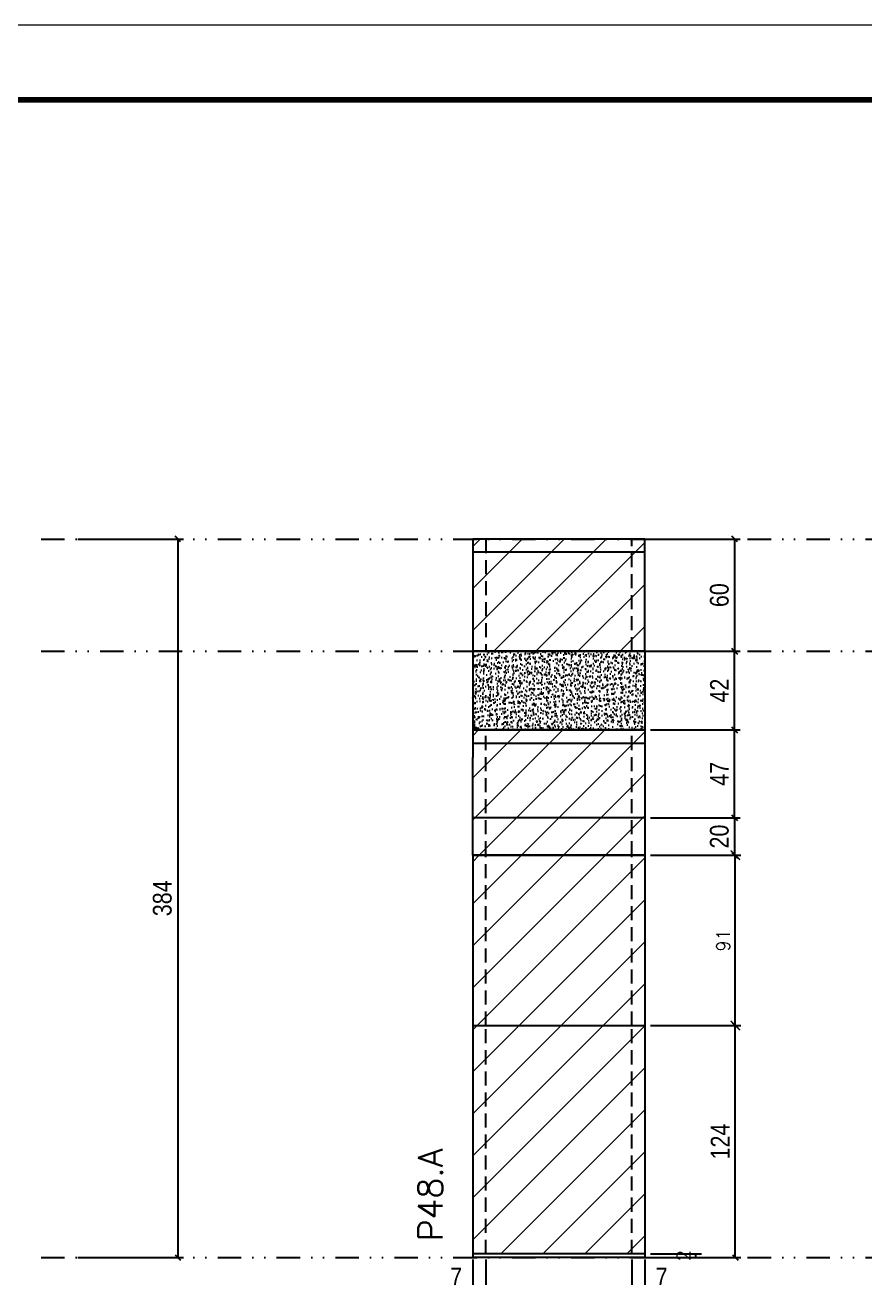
# Model space of a CAD drawing. Extents: x 28748 to 35002, y 14885 to 43501.
# Drawn here: x 29158 to 29606, y 37088 to 37758 of the extents above; entities that cross this region are included whole.
import ezdxf

# ---------------------------------------------------------------- set-up
doc = ezdxf.new("R2010")
doc.units = 0
for name, pattern in [('DASHED', [0.75, 0.5, -0.25]), ('DIVIDE2', [0.625, 0.25, -0.125, 0, -0.125, 0, -0.125]), ('HIDDEN', [0.375, 0.25, -0.125])]:
    doc.linetypes.add(name, pattern=pattern)
for name, color, linetype in [('COTA', 241, 'Continuous'), ('Nível', 160, 'Continuous'), ('Painéis', 200, 'Continuous'), ('SARR_2.2x7', 40, 'Continuous'), ('Sarrafo de Pressão', 42, 'HIDDEN')]:
    doc.layers.add(name, color=color, linetype=linetype)
for name, color, linetype, lineweight in [('Folhas', 255, 'Continuous', 9), ('Hachura', 251, 'Continuous', 9), ('SARRAFO DE PRESSAO', 251, 'DASHED', 9), ('Texto Seção', 7, 'Continuous', 15)]:
    doc.layers.add(name, color=color, linetype=linetype, lineweight=lineweight)
doc.styles.add('COTA TECNICA', font='techl___.ttf', dxfattribs={"height": 10})
doc.styles.add('COTA TECNICA-50', font='techl___.ttf', dxfattribs={"height": 10})
doc.styles.add('REGUA-120', font='ROMANS.shx', dxfattribs={"height": 15})
doc.styles.add('ROMANS', font='romans.shx')
doc.dimstyles.new('COTA PAINEL-50', dxfattribs={"dimtxt": 10, "dimasz": 3, "dimexe": 3, "dimexo": 3, "dimgap": 3, "dimtad": 1, "dimdec": 1, "dimzin": 12, "dimdsep": 46, "dimtxsty": 'COTA TECNICA-50', "dimblk1": 'OBLIQUE', "dimblk2": 'OBLIQUE', "dimsah": 1, "dimcen": 0.9, "dimclrd": 4, "dimclre": 4, "dimclrt": 240, "dimadec": 1, "dimazin": 3, "dimtfac": 1, "dimtdec": 1, "dimtmove": 0, "dimatfit": 3, "dimfxl": 1, "dimtolj": 1, "dimtzin": 12, "dimarcsym": 0})
doc.dimstyles.new('Cota Paínel', dxfattribs={"dimtxt": 7, "dimasz": 5, "dimexe": 3, "dimexo": 3, "dimgap": 3, "dimtad": 1, "dimdec": 1, "dimzin": 12, "dimdsep": 46, "dimtxsty": 'ROMANS', "dimblk": 'ARCHTICK', "dimcen": 0, "dimclrd": 4, "dimclre": 4, "dimclrt": 1, "dimadec": 1, "dimazin": 3, "dimtfac": 1, "dimtdec": 1, "dimtmove": 0, "dimatfit": 3, "dimldrblk": 'OBLIQUE', "dimfxl": 1, "dimtolj": 1, "dimtzin": 12, "dimarcsym": 0})
doc.dimstyles.new('PAINEL', dxfattribs={"dimtxt": 10, "dimasz": 3, "dimexe": 3, "dimexo": 3, "dimgap": 3, "dimtad": 1, "dimdec": 1, "dimzin": 12, "dimdsep": 46, "dimtxsty": 'COTA TECNICA', "dimblk1": 'OBLIQUE', "dimblk2": 'OBLIQUE', "dimsah": 1, "dimcen": 0.9, "dimclrd": 4, "dimclre": 4, "dimclrt": 240, "dimadec": 1, "dimazin": 3, "dimtfac": 1, "dimtdec": 1, "dimtmove": 0, "dimatfit": 3, "dimfxl": 1, "dimtolj": 1, "dimtzin": 12, "dimarcsym": 0})
pattern_1 = [(45, (25799.309, 30974.01), (-11.22532, 11.22532), [])]

# ---------------------------------------------------------------- blocks, each defined once
blk = doc.blocks.new('9999999999')
at = {"layer": 'Folhas'}
blk.add_lwpolyline([(98138.98, 34190.21), (99623.98, 34190.21), (99623.98, 35240.21), (98138.98, 35240.21)], close=True, dxfattribs=at)
at = {"layer": 'Folhas', "color": 30, "const_width": 3}
blk.add_lwpolyline([(98213.98, 34230.21), (99583.98, 34230.21), (99583.98, 35200.21), (98213.98, 35200.21)], close=True, dxfattribs=at)
blk = doc.blocks.new('_Oblique')
at = {"color": 0, "linetype": 'ByBlock', "lineweight": -2}
blk.add_line((-0.5, -0.5), (0.5, 0.5), dxfattribs=at)
blk = doc.blocks.new('*D438')
at = {"layer": 'COTA', "color": 4, "linetype": 'ByBlock', "lineweight": -2, "transparency": 16777216}
for p, q in [((29186, 37483.15), (29242.42, 37483.15)), ((29239.42, 37483.15), (29239.42, 37099.15)), ((29186, 37099.15), (29242.42, 37099.15))]:
    blk.add_line(p, q, dxfattribs=at)
at = {"layer": 'Defpoints', "color": 0, "linetype": 'ByBlock', "transparency": 16777216}
for p in [(29183, 37483.15), (29183, 37099.15), (29239.42, 37099.15)]:
    blk.add_point(p, dxfattribs=at)
at = {"layer": 'COTA', "color": 4, "linetype": 'ByBlock', "lineweight": -2, "transparency": 16777216, "xscale": 3, "yscale": 3, "zscale": 3}
for p, rotation in [((29239.42, 37483.15), 90), ((29239.42, 37099.15), 270)]:
    blk.add_blockref('_Oblique', p, dxfattribs=dict(at, rotation=rotation))
at = {"layer": 'COTA', "color": 240, "linetype": 'ByBlock', "transparency": 16777216, "insert": (29231.18, 37291.15), "char_height": 10, "attachment_point": 5, "rotation": 90, "style": 'COTA TECNICA'}
blk.add_mtext('\\A1;384', dxfattribs=at)
blk = doc.blocks.new('*D1609')
at = {"layer": 'COTA', "color": 4, "linetype": 'ByBlock', "lineweight": -2, "transparency": 16777216}
for p, q in [((29491.95, 37381.15), (29539.82, 37381.15)), ((29536.82, 37334.15), (29536.82, 37381.15)), ((29491.95, 37334.15), (29539.82, 37334.15))]:
    blk.add_line(p, q, dxfattribs=at)
at = {"layer": 'Defpoints', "color": 0, "linetype": 'ByBlock', "transparency": 16777216}
for p in [(29488.95, 37381.15), (29536.82, 37381.15), (29488.95, 37334.15)]:
    blk.add_point(p, dxfattribs=at)
at = {"layer": 'COTA', "color": 4, "linetype": 'ByBlock', "lineweight": -2, "transparency": 16777216, "xscale": 3, "yscale": 3, "zscale": 3}
for p, rotation in [((29536.82, 37381.15), 90), ((29536.82, 37334.15), 270)]:
    blk.add_blockref('_Oblique', p, dxfattribs=dict(at, rotation=rotation))
at = {"layer": 'COTA', "color": 240, "linetype": 'ByBlock', "transparency": 16777216, "insert": (29528.75, 37357.65), "char_height": 10, "attachment_point": 5, "rotation": 90, "style": 'COTA TECNICA'}
blk.add_mtext('\\A1;47', dxfattribs=at)
blk = doc.blocks.new('*D1610')
at = {"layer": 'COTA', "color": 4, "linetype": 'ByBlock', "lineweight": -2, "transparency": 16777216}
for p, q in [((29491.95, 37423.15), (29539.82, 37423.15)), ((29536.82, 37381.15), (29536.82, 37423.15)), ((29491.95, 37381.15), (29539.82, 37381.15))]:
    blk.add_line(p, q, dxfattribs=at)
at = {"layer": 'Defpoints', "color": 0, "linetype": 'ByBlock', "transparency": 16777216}
for p in [(29488.95, 37423.15), (29536.82, 37423.15), (29488.95, 37381.15)]:
    blk.add_point(p, dxfattribs=at)
at = {"layer": 'COTA', "color": 4, "linetype": 'ByBlock', "lineweight": -2, "transparency": 16777216, "xscale": 3, "yscale": 3, "zscale": 3}
for p, rotation in [((29536.82, 37423.15), 90), ((29536.82, 37381.15), 270)]:
    blk.add_blockref('_Oblique', p, dxfattribs=dict(at, rotation=rotation))
at = {"layer": 'COTA', "color": 240, "linetype": 'ByBlock', "transparency": 16777216, "insert": (29528.75, 37402.15), "char_height": 10, "attachment_point": 5, "rotation": 90, "style": 'COTA TECNICA'}
blk.add_mtext('\\A1;42', dxfattribs=at)
blk = doc.blocks.new('*D445')
at = {"layer": 'COTA', "color": 4, "linetype": 'ByBlock', "lineweight": -2, "transparency": 16777216}
for p, q in [((29491.95, 37223.15), (29540.21, 37223.15)), ((29537.21, 37099.15), (29537.21, 37223.15)), ((29491.95, 37099.15), (29540.21, 37099.15))]:
    blk.add_line(p, q, dxfattribs=at)
at = {"layer": 'Defpoints', "color": 0, "linetype": 'ByBlock', "transparency": 16777216}
for p in [(29488.95, 37223.15), (29537.21, 37223.15), (29488.95, 37099.15)]:
    blk.add_point(p, dxfattribs=at)
at = {"layer": 'COTA', "color": 4, "linetype": 'ByBlock', "lineweight": -2, "transparency": 16777216, "xscale": 3, "yscale": 3, "zscale": 3}
for p, rotation in [((29537.21, 37223.15), 90), ((29537.21, 37099.15), 270)]:
    blk.add_blockref('_Oblique', p, dxfattribs=dict(at, rotation=rotation))
at = {"layer": 'COTA', "color": 240, "linetype": 'ByBlock', "transparency": 16777216, "insert": (29529.13, 37161.15), "char_height": 10, "attachment_point": 5, "rotation": 90, "style": 'COTA TECNICA'}
blk.add_mtext('\\A1;124', dxfattribs=at)
blk = doc.blocks.new('*D447')
at = {"layer": 'COTA', "color": 4, "lineweight": -2, "transparency": 16777216}
for p, q in [((29396.95, 37098.15), (29396.95, 37043.98)), ((29488.95, 37098.15), (29488.95, 37043.98)), ((29396.95, 37046.98), (29488.95, 37046.98))]:
    blk.add_line(p, q, dxfattribs=at)
at = {"layer": 'Defpoints', "color": 0, "transparency": 16777216}
for p in [(29396.95, 37101.15), (29488.95, 37101.15), (29488.95, 37046.98)]:
    blk.add_point(p, dxfattribs=at)
at = {"layer": 'COTA', "color": 4, "lineweight": -2, "transparency": 16777216, "xscale": 3, "yscale": 3, "zscale": 3, "rotation": 180}
blk.add_blockref('_Oblique', (29396.95, 37046.98), dxfattribs=at)
at = {"layer": 'COTA', "color": 4, "lineweight": -2, "transparency": 16777216, "xscale": 3, "yscale": 3, "zscale": 3}
blk.add_blockref('_Oblique', (29488.95, 37046.98), dxfattribs=at)
at = {"layer": 'COTA', "color": 240, "transparency": 16777216, "insert": (29442.95, 37055.06), "char_height": 10, "attachment_point": 5, "style": 'COTA TECNICA'}
blk.add_mtext('\\A1;92', dxfattribs=at)
blk = doc.blocks.new('*D464')
at = {"layer": 'COTA', "color": 4, "lineweight": -2, "transparency": 16777216}
for p, q in [((29481.95, 37098.15), (29481.95, 37077.64)), ((29488.95, 37096.15), (29488.95, 37077.64)), ((29481.95, 37080.64), (29488.95, 37080.64)), ((29488.95, 37080.64), (29503.68, 37080.64))]:
    blk.add_line(p, q, dxfattribs=at)
at = {"layer": 'Defpoints', "color": 0, "transparency": 16777216}
for p in [(29481.95, 37101.15), (29488.95, 37099.15), (29488.95, 37080.64)]:
    blk.add_point(p, dxfattribs=at)
at = {"layer": 'COTA', "color": 4, "lineweight": -2, "transparency": 16777216, "xscale": 3, "yscale": 3, "zscale": 3, "rotation": 180}
blk.add_blockref('_Oblique', (29481.95, 37080.64), dxfattribs=at)
at = {"layer": 'COTA', "color": 4, "lineweight": -2, "transparency": 16777216, "xscale": 3, "yscale": 3, "zscale": 3}
blk.add_blockref('_Oblique', (29488.95, 37080.64), dxfattribs=at)
at = {"layer": 'COTA', "color": 240, "transparency": 16777216, "insert": (29497.82, 37088.71), "char_height": 10, "attachment_point": 5, "style": 'COTA TECNICA-50'}
blk.add_mtext('\\A1;7', dxfattribs=at)
blk = doc.blocks.new('*D465')
at = {"layer": 'COTA', "color": 4, "lineweight": -2, "transparency": 16777216}
for p, q in [((29403.95, 37098.15), (29403.95, 37077.64)), ((29396.95, 37096.15), (29396.95, 37077.64)), ((29396.95, 37080.64), (29382.22, 37080.64)), ((29403.95, 37080.64), (29396.95, 37080.64))]:
    blk.add_line(p, q, dxfattribs=at)
at = {"layer": 'Defpoints', "color": 0, "transparency": 16777216}
for p in [(29396.95, 37099.15), (29403.95, 37101.15), (29396.95, 37080.64)]:
    blk.add_point(p, dxfattribs=at)
at = {"layer": 'COTA', "color": 4, "lineweight": -2, "transparency": 16777216, "xscale": 3, "yscale": 3, "zscale": 3, "rotation": 180}
blk.add_blockref('_Oblique', (29396.95, 37080.64), dxfattribs=at)
at = {"layer": 'COTA', "color": 4, "lineweight": -2, "transparency": 16777216, "xscale": 3, "yscale": 3, "zscale": 3}
blk.add_blockref('_Oblique', (29403.95, 37080.64), dxfattribs=at)
at = {"layer": 'COTA', "color": 240, "transparency": 16777216, "insert": (29388.09, 37088.71), "char_height": 10, "attachment_point": 5, "style": 'COTA TECNICA-50'}
blk.add_mtext('\\A1;7', dxfattribs=at)
blk = doc.blocks.new('_ArchTick')
at = {"color": 0, "linetype": 'ByBlock', "const_width": 0.15}
blk.add_lwpolyline([(-0.5, -0.5), (0.5, 0.5)], dxfattribs=at)
blk = doc.blocks.new('*D1625')
at = {"layer": 'COTA', "color": 4, "lineweight": -2, "transparency": 16777216}
for p, q in [((29491.95, 37314.15), (29540.21, 37314.15)), ((29537.21, 37223.15), (29537.21, 37314.15)), ((29491.95, 37223.15), (29540.21, 37223.15))]:
    blk.add_line(p, q, dxfattribs=at)
at = {"layer": 'Defpoints', "color": 0, "transparency": 16777216}
for p in [(29488.95, 37314.15), (29537.21, 37314.15), (29488.95, 37223.15)]:
    blk.add_point(p, dxfattribs=at)
at = {"layer": 'COTA', "color": 4, "lineweight": -2, "transparency": 16777216, "xscale": 5, "yscale": 5, "zscale": 5}
for p, rotation in [((29537.21, 37314.15), 90), ((29537.21, 37223.15), 270)]:
    blk.add_blockref('_ArchTick', p, dxfattribs=dict(at, rotation=rotation))
at = {"layer": 'COTA', "color": 1, "transparency": 16777216, "insert": (29530.71, 37268.65), "char_height": 7, "attachment_point": 5, "rotation": 90, "style": 'ROMANS'}
blk.add_mtext('\\A1;91', dxfattribs=at)
blk = doc.blocks.new('*D467')
at = {"layer": 'COTA', "color": 4, "lineweight": -2, "transparency": 16777216}
for p, q in [((29491.95, 37101.15), (29519.08, 37101.15)), ((29491.95, 37099.15), (29519.08, 37099.15)), ((29516.08, 37099.15), (29516.08, 37101.15))]:
    blk.add_line(p, q, dxfattribs=at)
at = {"layer": 'Defpoints', "color": 0, "transparency": 16777216}
for p in [(29488.95, 37101.15), (29488.95, 37099.15), (29516.08, 37101.15)]:
    blk.add_point(p, dxfattribs=at)
at = {"layer": 'COTA', "color": 1, "transparency": 16777216, "insert": (29509.58, 37100.15), "char_height": 7, "attachment_point": 5, "rotation": 90, "style": 'ROMANS'}
blk.add_mtext('\\A1;2', dxfattribs=at)
blk = doc.blocks.new('*D2241')
at = {"layer": 'COTA', "color": 4, "lineweight": -2, "transparency": 16777216}
for p, q in [((29491.95, 37483.15), (29539.82, 37483.15)), ((29536.82, 37483.15), (29536.82, 37423.15)), ((29491.95, 37423.15), (29539.82, 37423.15))]:
    blk.add_line(p, q, dxfattribs=at)
at = {"layer": 'Defpoints', "color": 0, "transparency": 16777216}
for p in [(29488.95, 37483.15), (29488.95, 37423.15), (29536.82, 37423.15)]:
    blk.add_point(p, dxfattribs=at)
at = {"layer": 'COTA', "color": 4, "lineweight": -2, "transparency": 16777216, "xscale": 3, "yscale": 3, "zscale": 3}
for p, rotation in [((29536.82, 37483.15), 90), ((29536.82, 37423.15), 270)]:
    blk.add_blockref('_Oblique', p, dxfattribs=dict(at, rotation=rotation))
at = {"layer": 'COTA', "color": 240, "transparency": 16777216, "insert": (29528.72, 37453.15), "char_height": 10, "attachment_point": 5, "rotation": 90, "style": 'COTA TECNICA'}
blk.add_mtext('\\A1;60', dxfattribs=at)
blk = doc.blocks.new('*D2345')
at = {"layer": 'COTA', "color": 4, "lineweight": -2, "transparency": 16777216}
for p, q in [((29491.95, 37334.15), (29539.82, 37334.15)), ((29536.82, 37334.15), (29536.82, 37314.15)), ((29491.95, 37314.15), (29539.82, 37314.15))]:
    blk.add_line(p, q, dxfattribs=at)
at = {"layer": 'Defpoints', "color": 0, "transparency": 16777216}
for p in [(29488.95, 37334.15), (29488.95, 37314.15), (29536.82, 37314.15)]:
    blk.add_point(p, dxfattribs=at)
at = {"layer": 'COTA', "color": 4, "lineweight": -2, "transparency": 16777216, "xscale": 3, "yscale": 3, "zscale": 3}
for p, rotation in [((29536.82, 37334.15), 90), ((29536.82, 37314.15), 270)]:
    blk.add_blockref('_Oblique', p, dxfattribs=dict(at, rotation=rotation))
at = {"layer": 'COTA', "color": 240, "transparency": 16777216, "insert": (29528.72, 37324.15), "char_height": 10, "attachment_point": 5, "rotation": 90, "style": 'COTA TECNICA'}
blk.add_mtext('\\A1;20', dxfattribs=at)

msp = doc.modelspace()

# ---------------------------------------------------------------- hatches: boundary and pattern name
at = {"layer": 'COTA', "linetype": 'ByBlock'}
h = msp.add_hatch(dxfattribs=at)
h.set_pattern_fill('AR-CONC', color=256, scale=0.03)
h.set_pattern_definition([(50, (-105041.158, 6989.964), (5.46554007, -0.47817257), [0.5715, -6.2865]), (355, (-105041.158, 6989.964), (-1.05730264, 5.73170536), [0.4572, -5.02921753]), (100.4514447, (-105040.7025, 6989.924), (4.40823741, 5.25353256), [0.48570026, -5.34270734]), (46.1842, (-105041.158, 6991.488), (8.13237123, -1.26126984), [0.85725, -9.42975]), (96.6355576, (-105040.48, 6991.383), (7.122124, 7.42278374), [0.7285507, -8.01406824]), (351.184151, (-105041.158, 6991.488), (7.122124, 7.42278374), [0.685799, -7.54379196]), (21, (-105040.396, 6991.107), (4.54843174, -3.06795595), [0.5715, -6.2865]), (326, (-105040.396, 6991.107), (1.85406085, 5.52563898), [0.4572, -5.0292]), (71.451445, (-105040.017, 6990.8514), (6.40249258, 2.45768307), [0.48570026, -5.34269813]), (37.5, (-105041.158, 6989.964), (0.092658098, 2.536651166), [0, -4.96824, 0, -5.1054, 0, -5.04825]), (7.5, (-105041.158, 6989.964), (2.004589875, 3.005417245), [0, -2.91084, 0, -4.85394, 0, -1.92405]), (327.5, (-105042.8572, 6989.964), (4.067717855, -0.17186232), [0, -1.905, 0, -5.9436, 0, -7.8867]), (317.5, (-105043.6192, 6989.964), (4.44387544, 0.76279473), [0, -2.4765, 0, -3.94716, 0, -5.6007])])
h.paths.add_polyline_path([(29396.95, 37423.15), (29396.95, 37381.15), (29488.95, 37381.15), (29488.95, 37423.15)])
at = {"layer": 'Hachura'}
h = msp.add_hatch(dxfattribs=at)
h.set_pattern_fill('ANSI31', color=256, scale=5)
h.paths.add_polyline_path([(29396.95, 37483.15), (29396.95, 37423.15), (29488.95, 37423.15), (29488.95, 37483.15)])
at = {"layer": 'Hachura', "linetype": 'ByBlock'}
h = msp.add_hatch(dxfattribs=at)
h.set_pattern_fill('ANSI31', color=256, scale=5)
h.set_pattern_definition(pattern_1)
h.paths.add_polyline_path([(29488.95, 37366.43), (29488.95, 37381.15), (29396.95, 37381.15), (29396.95, 37366.43), (29396.95, 37314.15), (29488.95, 37314.15)])
h = msp.add_hatch(dxfattribs=at)
h.set_pattern_fill('ANSI31', color=256, scale=5)
h.set_pattern_definition(pattern_1)
h.paths.add_polyline_path([(29488.95, 37314.15), (29396.95, 37314.15), (29396.95, 37223.15), (29488.95, 37223.15)])
h = msp.add_hatch(dxfattribs=at)
h.set_pattern_fill('ANSI31', color=256, scale=5)
h.set_pattern_definition(pattern_1)
h.paths.add_polyline_path([(29488.95, 37223.15), (29396.95, 37223.15), (29396.95, 37101.15), (29488.95, 37101.15)])

# ---------------------------------------------------------------- linework, layer by layer
at = {"layer": 'COTA', "linetype": 'ByBlock'}
for p, q in [((29396.95, 37423.15), (29396.95, 37381.15)), ((29488.95, 37423.15), (29396.95, 37423.15)), ((29488.95, 37423.15), (29488.95, 37381.15))]:
    msp.add_line(p, q, dxfattribs=at)
at = {"layer": 'Hachura', "linetype": 'ByBlock'}
msp.add_line((29396.95, 37223.15), (29396.95, 37099.15), dxfattribs=at)
at = {"layer": 'Nível', "color": 4, "linetype": 'DIVIDE2', "ltscale": 50}
for p, q in [((29166.41, 37483.15), (30193.34, 37483.15)), ((29166.41, 37423.15), (30193.34, 37423.15)), ((29166.41, 37099.15), (30193.34, 37099.15))]:
    msp.add_line(p, q, dxfattribs=at)
at = {"layer": 'Painéis'}
for p, q in [((29488.95, 37483.15), (29396.95, 37483.15)), ((29396.95, 37483.15), (29396.95, 37423.15)), ((29488.95, 37423.15), (29488.95, 37483.15)), ((29396.95, 37423.15), (29488.95, 37423.15)), ((29488.95, 37381.15), (29396.95, 37381.15)), ((29488.95, 37334.15), (29396.95, 37334.15)), ((29396.95, 37314.15), (29488.95, 37314.15)), ((29488.95, 37314.15), (29396.95, 37314.15)), ((29396.95, 37223.15), (29396.95, 37099.15))]:
    msp.add_line(p, q, dxfattribs=at)
at = {"layer": 'Painéis', "linetype": 'ByBlock'}
for p, q in [((29488.95, 37381.15), (29396.95, 37381.15)), ((29396.95, 37381.15), (29396.95, 37366.43)), ((29396.95, 37381.15), (29488.95, 37381.15)), ((29488.95, 37381.15), (29488.95, 37366.43)), ((29396.95, 37314.15), (29396.95, 37366.43)), ((29488.95, 37366.43), (29488.95, 37314.15)), ((29396.95, 37314.15), (29396.95, 37223.15)), ((29488.95, 37314.15), (29396.95, 37314.15)), ((29488.95, 37314.15), (29488.95, 37223.15)), ((29396.95, 37223.15), (29488.95, 37223.15)), ((29488.95, 37223.15), (29488.95, 37099.15)), ((29488.95, 37101.15), (29396.95, 37101.15)), ((29488.95, 37099.15), (29396.95, 37099.15))]:
    msp.add_line(p, q, dxfattribs=at)
at = {"layer": 'SARR_2.2x7'}
for p, q in [((29488.95, 37476.15), (29396.95, 37476.15)), ((29396.95, 37374.13), (29488.95, 37374.13))]:
    msp.add_line(p, q, dxfattribs=at)
at = {"layer": 'Sarrafo de Pressão', "ltscale": 30}
for p, q in [((29403.95, 37483.15), (29403.95, 37423.15)), ((29481.95, 37423.15), (29481.95, 37483.15)), ((29403.95, 37314.15), (29403.95, 37381.15)), ((29481.95, 37314.15), (29481.95, 37381.15)), ((29403.95, 37223.15), (29403.95, 37314.15)), ((29481.95, 37223.15), (29481.95, 37314.15)), ((29403.95, 37101.15), (29403.95, 37223.15)), ((29481.95, 37101.15), (29481.95, 37223.15))]:
    msp.add_line(p, q, dxfattribs=at)

# ---------------------------------------------------------------- block references
at = {"layer": 'SARRAFO DE PRESSAO', "color": 6, "linetype": 'ByBlock'}
msp.add_blockref('9999999999', (-69390.64, 2517.66), dxfattribs=at)

# ---------------------------------------------------------------- texts
at = {"layer": 'Texto Seção', "style": 'REGUA-120'}
msp.add_text('P48.A', height=13, rotation=90, dxfattribs=at).set_placement((29380.88, 37107.79))

# ---------------------------------------------------------------- dimensions: what is measured, and where the dimension line sits
at = {"layer": 'COTA', "linetype": 'ByBlock'}
for base, p1, p2, picture, middle in [((29239.42, 37099.15), (29183, 37483.15), (29183, 37099.15), '*D438', (29231.18, 37291.15)), ((29537.21, 37223.15), (29488.95, 37099.15), (29488.95, 37223.15), '*D445', (29529.13, 37161.15))]:
    dim = msp.add_linear_dim(base=base, p1=p1, p2=p2, angle=90, dimstyle='PAINEL', dxfattribs=at)
    dim.commit()
    dim.dimension.update_dxf_attribs({"geometry": picture, "text_midpoint": middle})
at = {"layer": 'COTA'}
for base, p1, p2, angle, dimstyle, picture, middle in [((29536.82, 37423.15), (29488.95, 37483.15), (29488.95, 37423.15), 90, 'PAINEL', '*D2241', (29528.72, 37453.15)), ((29537.21, 37314.15), (29488.95, 37223.15), (29488.95, 37314.15), 90, 'Cota Paínel', '*D1625', (29530.71, 37268.65)), ((29396.95, 37080.64), (29403.95, 37101.15), (29396.95, 37099.15), 180, 'COTA PAINEL-50', '*D465', (29388.09, 37088.71))]:
    dim = msp.add_linear_dim(base=base, p1=p1, p2=p2, angle=angle, dimstyle=dimstyle, dxfattribs=at)
    dim.commit()
    dim.dimension.update_dxf_attribs({"geometry": picture, "text_midpoint": middle})
at = {"layer": 'COTA', "linetype": 'ByBlock'}
dim = msp.add_linear_dim(base=(29536.82, 37423.15), p1=(29488.95, 37381.15), p2=(29488.95, 37423.15), angle=90, dimstyle='PAINEL', override={"dimtmove": 1}, dxfattribs=at)
dim.commit()
dim.dimension.update_dxf_attribs({"geometry": '*D1610', "text_midpoint": (29528.75, 37402.15)})
dim = msp.add_linear_dim(base=(29536.82, 37381.15), p1=(29488.95, 37334.15), p2=(29488.95, 37381.15), angle=90, dimstyle='PAINEL', override={"dimtmove": 1}, dxfattribs=at)
dim.commit()
dim.dimension.update_dxf_attribs({"geometry": '*D1609', "text_midpoint": (29536.82, 37357.65), "dimtype": 160})
at = {"layer": 'COTA'}
for base, p1, p2, dimstyle, picture, middle in [((29536.82, 37314.15), (29488.95, 37334.15), (29488.95, 37314.15), 'PAINEL', '*D2345', (29536.82, 37324.15)), ((29516.08, 37101.15), (29488.95, 37099.15), (29488.95, 37101.15), 'Cota Paínel', '*D467', (29516.08, 37100.15))]:
    dim = msp.add_linear_dim(base=base, p1=p1, p2=p2, angle=90, dimstyle=dimstyle, dxfattribs=at)
    dim.commit()
    dim.dimension.update_dxf_attribs({"geometry": picture, "text_midpoint": middle, "dimtype": 160})
dim = msp.add_linear_dim(base=(29488.95, 37046.98), p1=(29396.95, 37101.15), p2=(29488.95, 37101.15), dimstyle='PAINEL', override={"dimarcsym": 2}, dxfattribs=at)
dim.commit()
dim.dimension.update_dxf_attribs({"geometry": '*D447', "text_midpoint": (29442.95, 37055.06)})
dim = msp.add_linear_dim(base=(29488.95, 37080.64), p1=(29481.95, 37101.15), p2=(29488.95, 37099.15), dimstyle='COTA PAINEL-50', dxfattribs=at)
dim.commit()
dim.dimension.update_dxf_attribs({"geometry": '*D464', "text_midpoint": (29497.82, 37088.71)})

doc.saveas('drawing.dxf')
